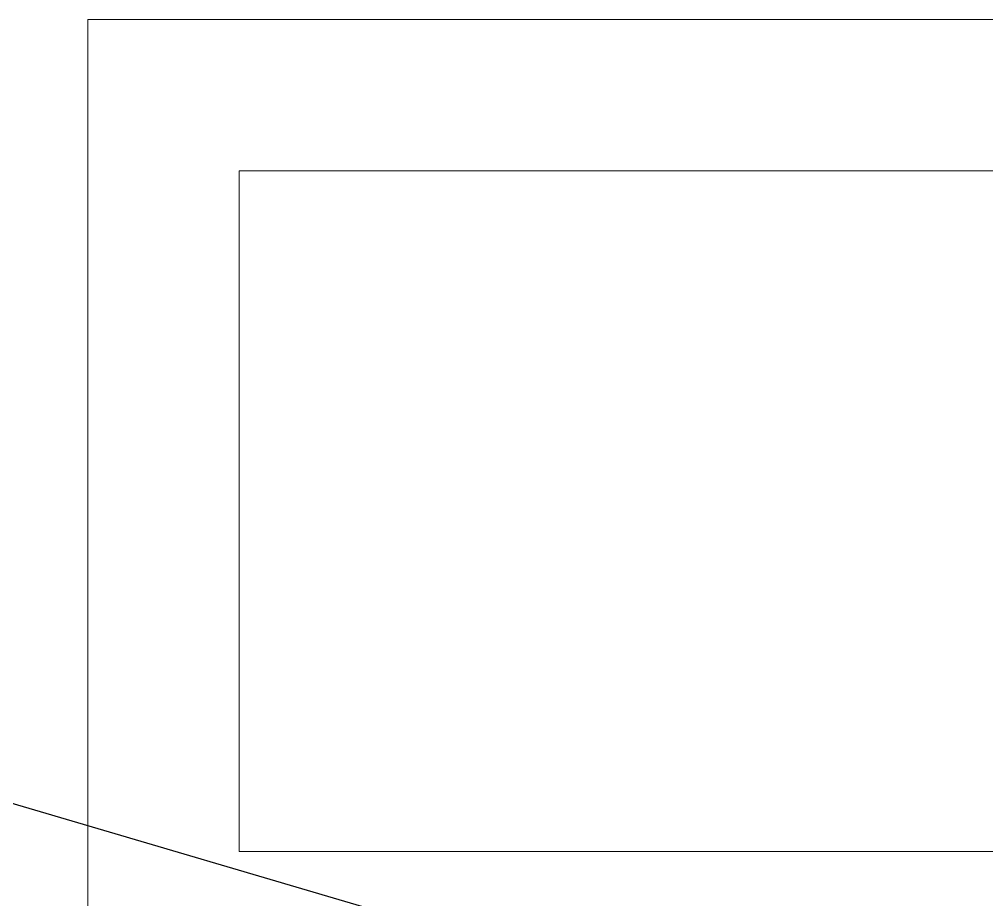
# Model space of a CAD drawing. Header units: millimetres. Extents: x -294625 to 2136527, y -251383 to 128331.
# Drawn here: x 1425127 to 1426406, y -215403 to -214240 of the extents above; entities that cross this region are included whole.
import ezdxf

# ---------------------------------------------------------------- set-up
doc = ezdxf.new("R2010")
doc.units = ezdxf.units.MM
doc.layers.add('N2-PK-TB', color=2, linetype='Continuous', lineweight=20)
doc.layers.add('N3-NOTE', color=11, linetype='Continuous', lineweight=13)
doc.styles.add('P-VNTIMEH', font='vntimeh.shx', dxfattribs={"width": 0.75, "height": 300})
doc.dimstyles.new('N-NOTE', dxfattribs={"dimtxt": 200, "dimasz": 30, "dimexe": 50, "dimexo": 50, "dimgap": 100, "dimtad": 1, "dimdec": 0, "dimdsep": 46, "dimtxsty": 'P-VNTIMEH', "dimblk": 'OPEN30', "dimcen": 0, "dimse1": 1, "dimse2": 1, "dimclrd": 256, "dimclre": 7, "dimclrt": 256, "dimadec": 0, "dimazin": 0, "dimtfac": 1, "dimtdec": 0, "dimtix": 1, "dimtmove": 2, "dimatfit": 3, "dimldrblk": 'OPEN30', "dimfxl": 1, "dimtolj": 1, "dimtzin": 0, "dimarcsym": 0})

# ---------------------------------------------------------------- blocks, each defined once
blk = doc.blocks.new('_Open30')
at = {"color": 0, "linetype": 'ByBlock', "lineweight": -2}
for p, q in [((-1, 0.2679), (0, 0)), ((0, 0), (-1, -0.2679)), ((0, 0), (-1, 0))]:
    blk.add_line(p, q, dxfattribs=at)

msp = doc.modelspace()

# ---------------------------------------------------------------- linework, layer by layer
at = {"layer": 'N2-PK-TB'}
for points in [[(1427617.7, -214239.6), (1427617.7, -215539.6), (1425217.7, -215539.6), (1425217.7, -214239.6)], [(1427417.7, -214439.6), (1427417.7, -215339.6), (1425417.7, -215339.6), (1425417.7, -214439.6)]]:
    msp.add_lwpolyline(points, close=True, dxfattribs=at)

# ---------------------------------------------------------------- leaders
at = {"layer": 'N3-NOTE'}
msp.add_leader([(1426646.2, -215726.2), (1424353.6, -215051.1), (1421347.2, -215051.1)], dimstyle='N-NOTE', override={"dimasz": 300, "dimtad": 0}, dxfattribs=at)

doc.saveas('drawing.dxf')
